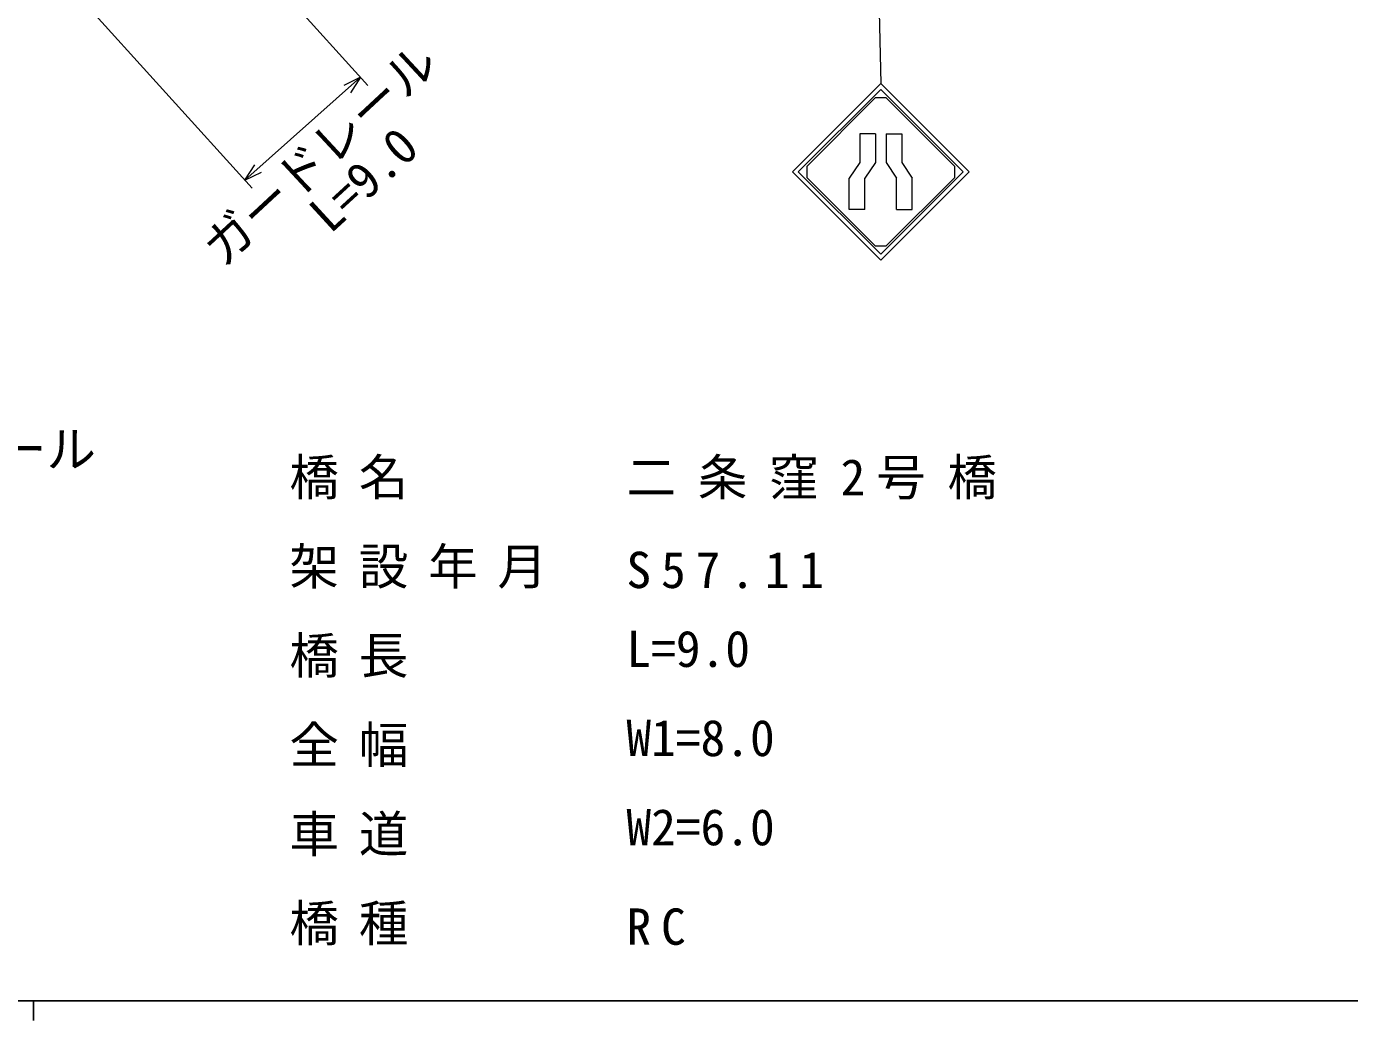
# Model space of a CAD drawing. Units: millimetres, scale not verified. Extents: x 40000 to 680000, y 20000 to 380000.
# Drawn here: x 267648 to 334392, y 204000 to 254164 of the extents above; entities that cross this region are included whole.
import ezdxf
from ezdxf.enums import TextEntityAlignment as Align

# ---------------------------------------------------------------- set-up
doc = ezdxf.new("R2010")
doc.units = ezdxf.units.MM
doc.header["$LTSCALE"] = 1000
for name, color, linetype, lineweight in [('M-STR-HTXT', 7, 'Continuous', 13), ('M-STR-STRC', 7, 'Continuous', 13), ('M-TTL-BAND', 7, 'Continuous', 25)]:
    doc.layers.add(name, color=color, linetype=linetype, lineweight=lineweight)
doc.styles.add('ＭＳ ゴシック', font='')
doc.styles.get('ＭＳ ゴシック').set_extended_font_data('MS Gothic')

msp = doc.modelspace()

# ---------------------------------------------------------------- linework, layer by layer
at = {"layer": 'M-STR-HTXT'}
for p, q in [((309995, 285342), (310743, 251279)), ((267601, 270270), (284872, 251180)), ((261615, 265253), (279027, 246006)), ((278668, 246403), (284491, 251601)), ((284491, 251601), (283653, 251188)), ((284491, 251601), (283986, 250815)), ((278668, 246403), (279173, 247189)), ((278668, 246403), (279506, 246816)), ((306288, 246825), (310743, 242370)), ((306585, 246825), (310743, 242667))]:
    msp.add_line(p, q, dxfattribs=at)
for points in [[(310743, 242370), (315197, 246825), (310743, 251279), (306288, 246825)], [(310743, 242667), (314900, 246825), (310743, 250982), (306585, 246825)], [(307012, 247104), (307012, 246546), (310464, 243094), (311022, 243094), (314473, 246546), (314473, 247104), (311022, 250555), (310464, 250555)]]:
    msp.add_lwpolyline(points, dxfattribs=at)
at = {"layer": 'M-STR-STRC'}
for p, q in [((310464, 250555), (307012, 247104)), ((310475, 248753), (309683, 248753)), ((309683, 248753), (309683, 247297)), ((310475, 248753), (310475, 247297)), ((311010, 248753), (311010, 247297)), ((311010, 248753), (311802, 248753)), ((311802, 248753), (311802, 247297)), ((309683, 247297), (309155, 246505)), ((310475, 247297), (309947, 246505)), ((311010, 247297), (311538, 246505)), ((311802, 247297), (312330, 246505)), ((309155, 244921), (309155, 246505)), ((309947, 244921), (309947, 246505)), ((311538, 244921), (311538, 246505)), ((312330, 244921), (312330, 246505)), ((309947, 244921), (309155, 244921)), ((311538, 244921), (312330, 244921))]:
    msp.add_line(p, q, dxfattribs=at)
at = {"layer": 'M-TTL-BAND'}
for p, q in [((40000, 205000), (579000, 205000)), ((268000, 205000), (268000, 204000))]:
    msp.add_line(p, q, dxfattribs=at)

# ---------------------------------------------------------------- texts
at = {"layer": 'M-STR-HTXT', "style": 'ＭＳ ゴシック'}
for s, rotation, p in [('ガードレール', 42.873, (283446, 246658)), ('L=9.0', 42.544, (285640, 245359))]:
    msp.add_text(s, height=1833, rotation=rotation, dxfattribs=at).set_placement(p, align=Align.BOTTOM_CENTER)
msp.add_text('ガードレール', height=1833, dxfattribs=at).set_placement((263655, 231368), align=Align.BOTTOM_CENTER)
for s, p in [('L=9.0', (297913, 221294)), ('W1=8.0', (297913, 216794)), ('W2=6.0', (297913, 212294))]:
    msp.add_text(s, height=1833, dxfattribs=at).set_placement(p, align=Align.BOTTOM_LEFT)
at = {"layer": 'M-STR-HTXT', "char_height": 1833, "attachment_point": 7, "style": 'ＭＳ ゴシック'}
for s, insert in [('\\T1.4;橋名', (280913, 230294)), ('\\T1.44;二条窪2号橋', (297913, 230294)), ('\\T1.4;架設年月', (280913, 225794)), ('\\T1.4;S57.11', (297913, 225794)), ('\\T1.4;橋長', (280913, 221294)), ('\\T1.4;全幅', (280913, 216794)), ('\\T1.4;車道', (280913, 212294)), ('\\T1.4;橋種', (280913, 207794)), ('\\T1.4;RC', (297913, 207794))]:
    msp.add_mtext(s, dxfattribs=dict(at, insert=insert))

doc.saveas('drawing.dxf')
